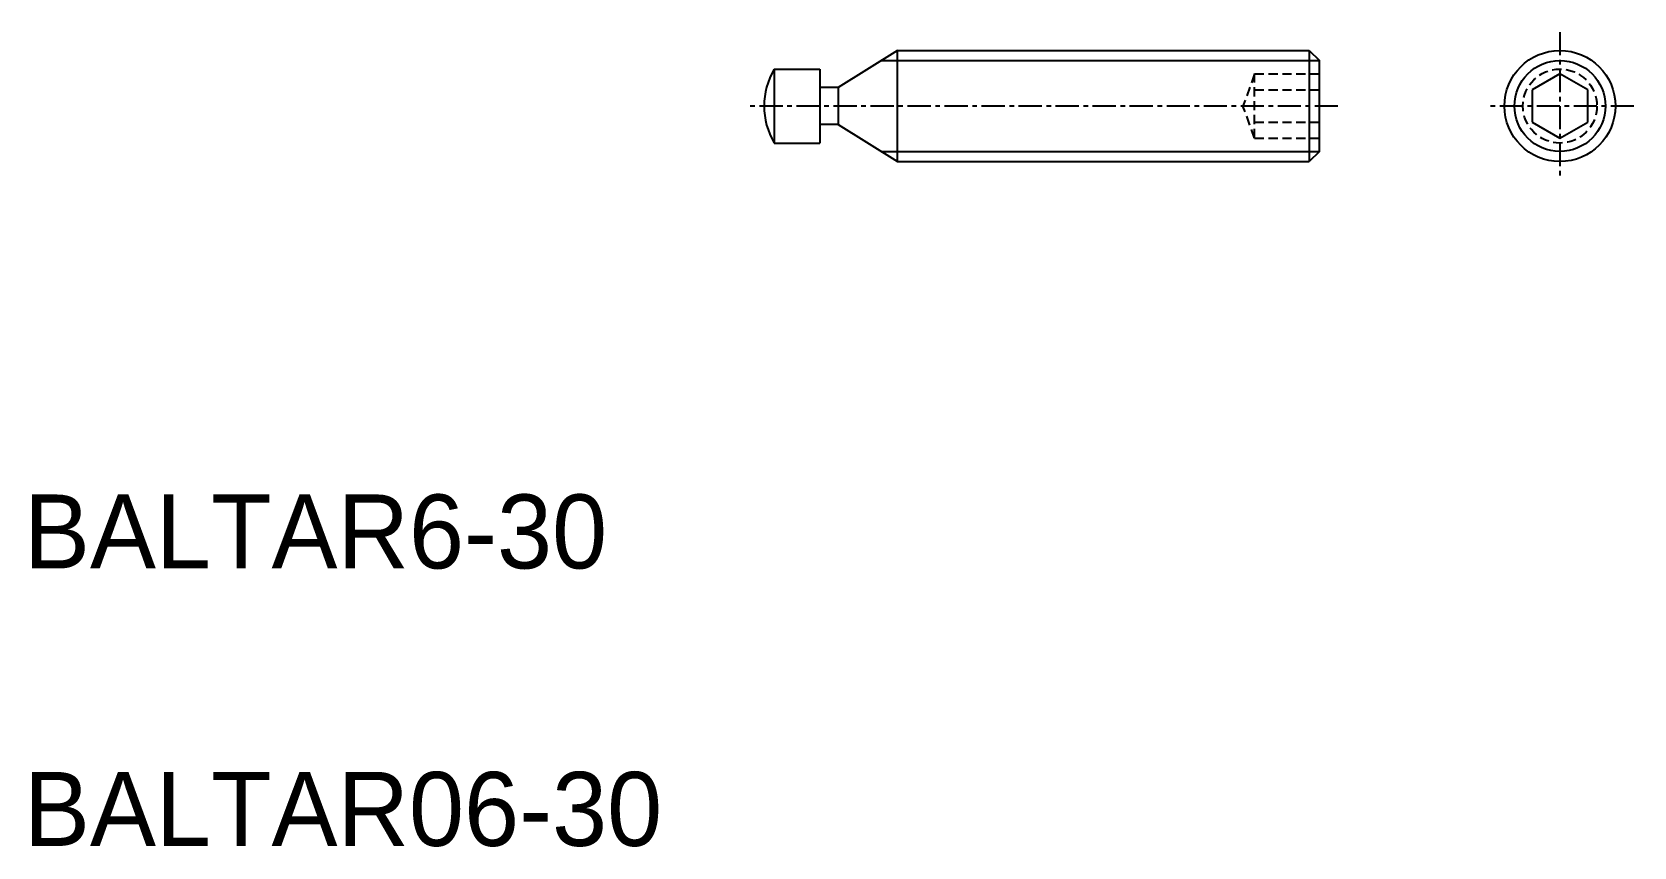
# Model space of a CAD drawing. Extents: x 10.4 to 97, y 9.9 to 54.
import ezdxf

# ---------------------------------------------------------------- set-up
doc = ezdxf.new("R2010")
doc.units = 0
doc.linetypes.add('CENTER', pattern=[2, 1.25, -0.25, 0.25, -0.25])
doc.linetypes.add('DASHED', pattern=[0.75, 0.5, -0.25])
doc.layers.get('0').update_dxf_attribs({"linetype": 'CONTINUOUS'})
doc.layers.add('CENTER', color=1, linetype='CENTER')

msp = doc.modelspace()

# ---------------------------------------------------------------- linework, layer by layer
at = {"color": 7, "linetype": 'CONTINUOUS'}
for p, q in [((57.2, 53), (54, 51)), ((57.2, 53), (79.458, 53)), ((57.2, 47), (57.2, 53)), ((79.458, 53), (80, 52.458)), ((79.458, 53), (79.458, 47)), ((50.536, 52), (50.536, 48)), ((50.536, 52), (53, 52)), ((53, 52), (53, 48)), ((80, 47.542), (80, 52.458)), ((93, 51.732), (91.5, 50.866)), ((94.5, 50.866), (93, 51.732)), ((54, 51), (53, 51)), ((54, 51), (54, 49)), ((91.5, 50.866), (91.5, 49.134)), ((94.5, 49.134), (94.5, 50.866)), ((54, 49), (53, 49)), ((54, 49), (57.2, 47)), ((91.5, 49.134), (93, 48.268)), ((93, 48.268), (94.5, 49.134)), ((50.536, 48), (53, 48)), ((57.2, 47), (79.458, 47)), ((80, 47.542), (79.458, 47))]:
    msp.add_line(p, q, dxfattribs=at)
at = {"color": 3, "linetype": 'CONTINUOUS'}
for p, q in [((56.334, 52.458), (80, 52.458)), ((56.334, 47.542), (80, 47.542))]:
    msp.add_line(p, q, dxfattribs=at)
at = {"color": 3, "linetype": 'DASHED'}
for p, q in [((76.5, 51.732), (75.87, 50)), ((76.5, 48.268), (76.5, 51.732)), ((76.5, 51.732), (80, 51.732)), ((76.5, 50.866), (80, 50.866)), ((76.5, 48.268), (75.87, 50)), ((76.5, 49.134), (80, 49.134)), ((76.5, 48.268), (80, 48.268))]:
    msp.add_line(p, q, dxfattribs=at)
at = {"color": 7, "linetype": 'CONTINUOUS'}
msp.add_circle((93, 50), 3, dxfattribs=at)
at = {"color": 3, "linetype": 'CONTINUOUS'}
msp.add_circle((93, 50), 2.458, dxfattribs=at)
at = {"color": 3, "linetype": 'DASHED'}
msp.add_circle((93, 50), 2, dxfattribs=at)
at = {"color": 7, "linetype": 'CONTINUOUS'}
msp.add_arc((54, 50), 4, 150, 210, dxfattribs=at)
at = {"layer": 'CENTER', "color": 1, "linetype": 'CENTER'}
for p, q in [((93, 54), (93, 46)), ((81, 50), (49, 50)), ((97, 50), (89, 50))]:
    msp.add_line(p, q, dxfattribs=at)

# ---------------------------------------------------------------- texts
at = {"color": 7, "linetype": 'CONTINUOUS'}
for s, p in [('BALTAR6-30', (10, 25)), ('BALTAR06-30', (10, 10))]:
    msp.add_text(s, height=4, dxfattribs=at).set_placement(p)

doc.saveas('drawing.dxf')
